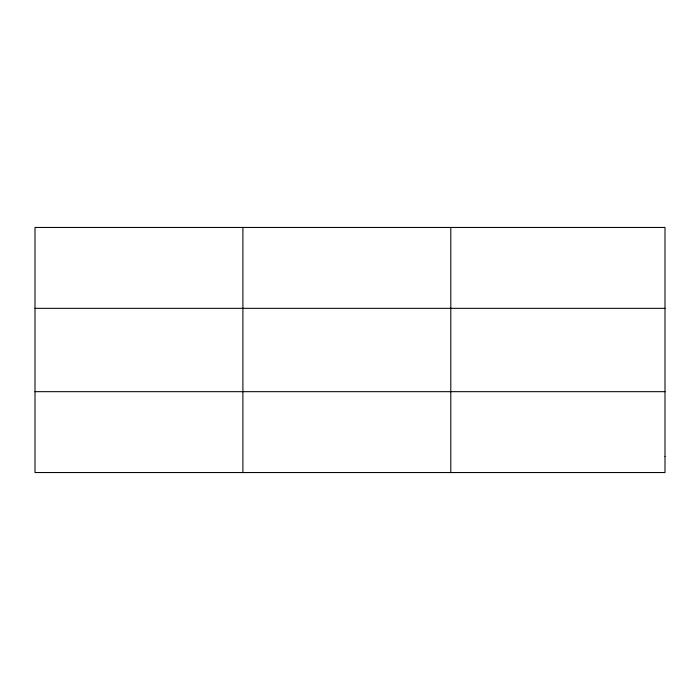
<?xml version="1.0" encoding="UTF-8"?>
<svg xmlns="http://www.w3.org/2000/svg" width="700" height="700" viewBox="0 0 700 700"><rect width="100%" height="100%" fill="white"/><g stroke="black" fill="none" stroke-linecap="round" stroke-linejoin="round"><path stroke-width="1.05" d="M242.9 472.544L242.9 227.456M450.8 472.544L450.8 227.456M35 308.332L665 308.332M35 391.668L665 391.668M665 456.365L665 472.544L35 472.544L35 227.456L665 227.456L665 456.365"/></g></svg>
